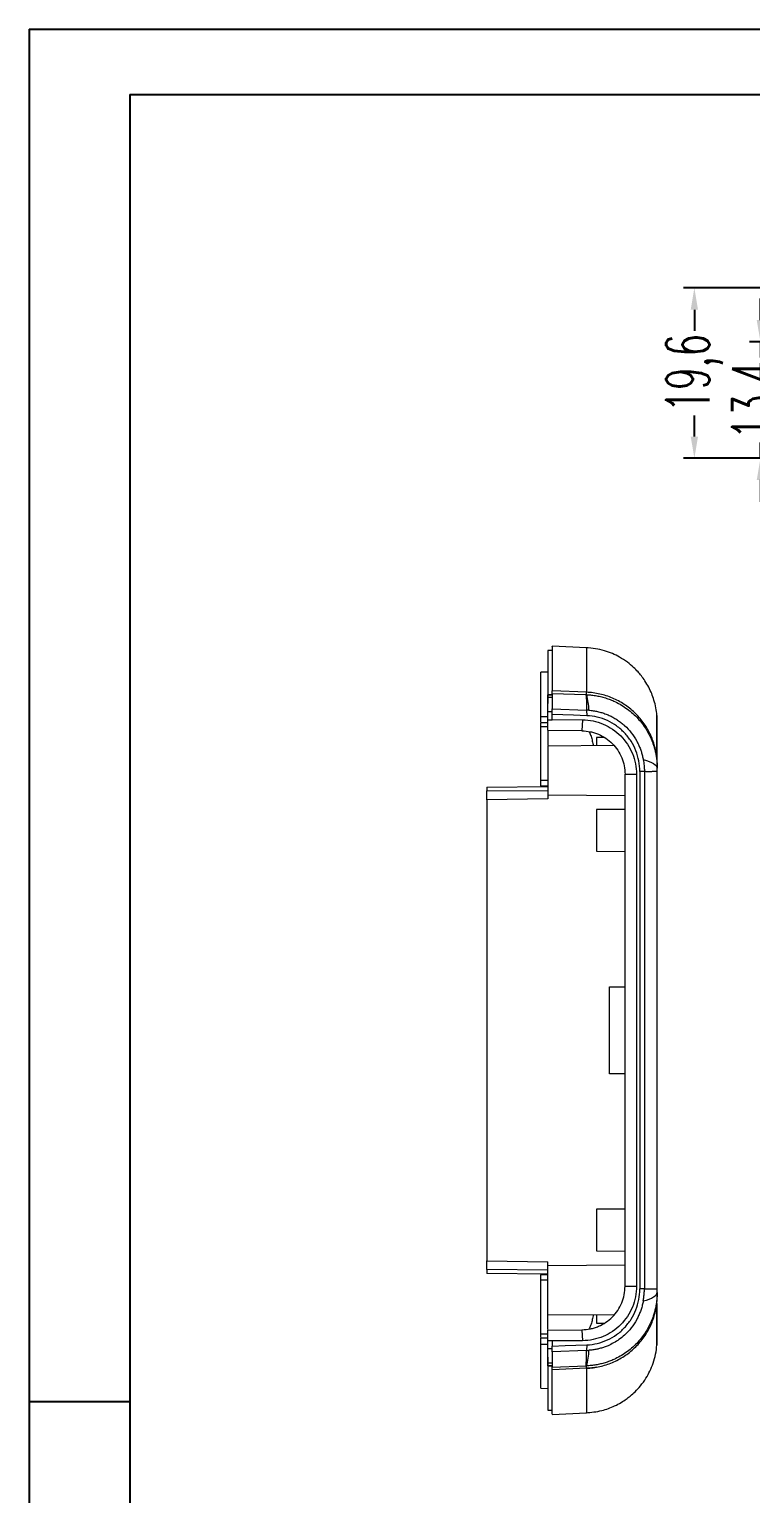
# Model space of a CAD drawing. Header units: inches. Extents: x 1568 to 2997, y 532 to 848.
# Drawn here: x 1568.2 to 1651.2, y 679.2 to 847.7 of the extents above; entities that cross this region are included whole.
import ezdxf

# ---------------------------------------------------------------- set-up
doc = ezdxf.new("R2010")
doc.units = ezdxf.units.IN
doc.styles.add('SLDTEXTSTYLE2', font='TXT', dxfattribs={"width": 0.6, "bigfont": 'bigfont'})
doc.dimstyles.new('5', dxfattribs={"dimtxt": 5, "dimasz": 2.5, "dimexe": 1.25, "dimexo": 0.625, "dimtad": 0, "dimzin": 12, "dimtxsty": 'SLDTEXTSTYLE2', "dimcen": 2.5, "dimclrd": 3, "dimclre": 3, "dimclrt": 256, "dimadec": 0, "dimazin": 0, "dimtfac": 1, "dimtmove": 0, "dimatfit": 3, "dimfxl": 1, "dimarcsym": 0})

# ---------------------------------------------------------------- blocks, each defined once
blk = doc.blocks.new('*D163')
at = {"color": 3, "lineweight": -2}
for p, q in [((1661.44, 817.96), (1643.45, 817.96)), ((1644.7, 815.46), (1644.7, 813.04)), ((1644.7, 800.86), (1644.7, 803.29)), ((1664.7, 798.36), (1643.45, 798.36))]:
    blk.add_line(p, q, dxfattribs=at)
at = {"color": 3}
for points in [[(1644.28, 815.46), (1645.12, 815.46), (1644.7, 817.96)], [(1644.28, 800.86), (1645.12, 800.86), (1644.7, 798.36)]]:
    blk.add_solid(points, dxfattribs=at)
at = {"layer": 'Defpoints', "color": 0}
for p in [(1644.7, 817.96), (1662.06, 817.96), (1665.33, 798.36)]:
    blk.add_point(p, dxfattribs=at)
at = {"insert": (1644.7, 808.16), "char_height": 5, "attachment_point": 5, "rotation": 90, "style": 'SLDTEXTSTYLE2'}
blk.add_mtext('19,6', dxfattribs=at)
blk = doc.blocks.new('*D164')
at = {"color": 3, "lineweight": -2}
for p, q in [((1652.3, 814.26), (1652.3, 816.76)), ((1657.73, 811.76), (1651.05, 811.76)), ((1652.3, 811.76), (1652.3, 809.94)), ((1652.3, 798.36), (1652.3, 800.19)), ((1664.7, 798.36), (1651.05, 798.36)), ((1652.3, 795.86), (1652.3, 793.36))]:
    blk.add_line(p, q, dxfattribs=at)
at = {"color": 3}
for points in [[(1651.88, 814.26), (1652.72, 814.26), (1652.3, 811.76)], [(1651.88, 795.86), (1652.72, 795.86), (1652.3, 798.36)]]:
    blk.add_solid(points, dxfattribs=at)
at = {"layer": 'Defpoints', "color": 0}
for p in [(1652.3, 811.76), (1658.36, 811.76), (1665.33, 798.36)]:
    blk.add_point(p, dxfattribs=at)
at = {"insert": (1652.3, 805.06), "char_height": 5, "attachment_point": 5, "rotation": 90, "style": 'SLDTEXTSTYLE2'}
blk.add_mtext('13,4', dxfattribs=at)

msp = doc.modelspace()

# ---------------------------------------------------------------- linework, layer by layer
for p, q in [((1568.157, 847.734), (2015.02, 847.734)), ((1568.157, 847.734), (1568.157, 531.77)), ((1579.72, 840.211), (2007.497, 840.211)), ((1579.72, 840.211), (1579.72, 539.293)), ((1579.72, 689.752), (1568.157, 689.752))]:
    msp.add_line(p, q)
at = {"color": 7, "linetype": 'Continuous', "lineweight": 15}
for p, q in [((1628.318, 776.246), (1627.818, 776.246)), ((1632.289, 776.551), (1628.318, 776.724)), ((1632.289, 776.506), (1632.289, 776.506)), ((1627.818, 773.743), (1627.018, 773.729)), ((1627.83, 775.245), (1627.792, 775.246)), ((1628.318, 771.133), (1627.818, 771.134)), ((1627.818, 771.134), (1627.818, 771.132)), ((1627.818, 771.134), (1628.318, 771.133)), ((1627.818, 771.132), (1628.318, 771.132)), ((1627.818, 771.132), (1627.818, 770.147)), ((1628.318, 770.82), (1627.818, 770.82)), ((1632.289, 771.428), (1628.318, 771.604)), ((1628.318, 771.133), (1628.318, 771.604)), ((1632.289, 771.428), (1628.318, 771.604)), ((1628.318, 771.295), (1632.211, 771.151)), ((1632.211, 771.151), (1632.289, 771.148)), ((1627.018, 768.634), (1627.818, 768.649)), ((1627.018, 767.94), (1627.018, 768.634)), ((1628.318, 769.17), (1627.818, 769.17)), ((1627.818, 768.246), (1627.818, 769.17)), ((1628.318, 769.518), (1632.303, 769.371)), ((1628.318, 768.872), (1628.318, 769.518)), ((1628.318, 768.282), (1628.318, 768.872)), ((1632.303, 769.371), (1632.31, 768.724)), ((1640.39, 768.748), (1640.39, 768.748)), ((1627.018, 767.94), (1627.818, 767.94)), ((1627.018, 767.475), (1627.018, 767.88)), ((1627.018, 767.475), (1627.818, 767.475)), ((1627.818, 768.246), (1628.318, 768.254)), ((1627.818, 767.02), (1627.818, 768.246)), ((1631.762, 766.985), (1627.818, 767.02)), ((1628.318, 768.282), (1631.828, 768.251)), ((1628.318, 768.254), (1628.318, 768.282)), ((1631.828, 768.251), (1631.762, 766.985)), ((1635.471, 765.286), (1627.818, 765.22)), ((1634.34, 766.228), (1633.418, 766.22)), ((1633.418, 766.22), (1633.418, 765.268)), ((1627.818, 765.22), (1627.818, 759.62)), ((1640.418, 762.698), (1640.418, 763.745)), ((1636.718, 761.985), (1638.039, 761.985)), ((1636.718, 703.054), (1636.718, 761.985)), ((1638.039, 761.985), (1638.039, 703.054)), ((1638.42, 762.297), (1638.42, 702.742)), ((1638.958, 762.297), (1638.42, 762.297)), ((1638.958, 762.297), (1638.958, 702.742)), ((1640.418, 702.742), (1640.418, 762.297)), ((1620.818, 760.521), (1627.818, 760.582)), ((1620.818, 760.521), (1620.818, 760.071)), ((1627.818, 761.265), (1627.018, 761.265)), ((1627.018, 760.67), (1627.018, 761.265)), ((1627.018, 760.67), (1627.818, 760.67)), ((1620.818, 760.071), (1627.818, 760.132)), ((1620.818, 759.055), (1620.818, 760.071)), ((1627.818, 759.177), (1620.818, 759.055)), ((1620.818, 759.055), (1620.818, 705.984)), ((1627.818, 759.62), (1636.718, 759.542)), ((1627.818, 759.62), (1627.818, 759.177)), ((1636.718, 757.948), (1633.418, 757.92)), ((1633.418, 757.92), (1633.418, 753.12)), ((1633.418, 753.12), (1636.718, 753.091)), ((1634.918, 727.52), (1634.918, 737.52)), ((1634.918, 737.52), (1636.718, 737.52)), ((1636.718, 727.52), (1634.918, 727.52)), ((1636.718, 711.948), (1633.418, 711.92)), ((1633.418, 711.92), (1633.418, 707.12)), ((1633.418, 707.12), (1636.718, 707.091)), ((1620.818, 705.984), (1627.818, 705.862)), ((1620.818, 704.968), (1620.818, 705.984)), ((1627.818, 704.907), (1620.818, 704.968)), ((1620.818, 704.968), (1620.818, 704.518)), ((1627.818, 705.42), (1627.818, 705.862)), ((1636.718, 705.497), (1627.818, 705.42)), ((1627.818, 699.82), (1627.818, 705.42)), ((1627.818, 704.457), (1620.818, 704.518)), ((1627.818, 704.37), (1627.018, 704.37)), ((1627.018, 703.774), (1627.018, 704.37)), ((1627.818, 703.774), (1627.018, 703.774)), ((1636.718, 703.054), (1638.039, 703.054)), ((1638.958, 702.742), (1638.42, 702.742)), ((1640.418, 701.294), (1640.418, 702.341)), ((1627.818, 699.82), (1635.471, 699.753)), ((1633.418, 699.771), (1633.418, 698.82)), ((1627.818, 698.02), (1631.762, 698.054)), ((1627.818, 696.793), (1627.818, 698.02)), ((1631.762, 698.054), (1631.828, 696.788)), ((1633.418, 698.82), (1634.34, 698.811)), ((1627.018, 697.159), (1627.018, 697.564)), ((1627.018, 697.564), (1627.818, 697.564)), ((1627.018, 696.405), (1627.018, 697.099)), ((1627.818, 697.099), (1627.018, 697.099)), ((1627.018, 696.405), (1627.818, 696.39)), ((1628.318, 696.785), (1627.818, 696.793)), ((1627.818, 695.869), (1627.818, 696.793)), ((1631.828, 696.788), (1628.318, 696.757)), ((1628.318, 696.757), (1628.318, 696.785)), ((1628.318, 696.757), (1628.318, 696.167)), ((1628.318, 695.521), (1628.318, 696.167)), ((1632.31, 696.315), (1632.303, 695.668)), ((1640.39, 696.291), (1640.39, 696.291)), ((1628.318, 695.869), (1627.818, 695.869)), ((1627.818, 694.892), (1627.818, 693.907)), ((1632.303, 695.668), (1628.318, 695.521)), ((1628.318, 694.219), (1627.818, 694.219)), ((1627.818, 693.907), (1628.318, 693.907)), ((1627.818, 693.907), (1627.818, 693.905)), ((1628.318, 693.906), (1627.818, 693.905)), ((1628.318, 693.906), (1627.818, 693.905)), ((1628.318, 693.435), (1628.318, 693.906)), ((1628.318, 693.744), (1632.211, 693.888)), ((1632.289, 693.611), (1628.318, 693.435)), ((1627.018, 691.31), (1627.818, 691.296)), ((1627.792, 689.793), (1627.835, 689.795)), ((1627.818, 688.793), (1628.318, 688.793)), ((1628.318, 688.315), (1632.289, 688.488))]:
    msp.add_line(p, q, dxfattribs=at)
at = {"color": 7, "linetype": 'Continuous', "lineweight": 15, "flags": 128}
for points in [[(1632.31, 768.724), (1630.783, 768.781), (1629.551, 768.826), (1628.318, 768.872)], [(1638.815, 763.669), (1639.179, 763.564), (1639.501, 763.453), (1639.777, 763.336), (1640.005, 763.214), (1640.185, 763.088), (1640.314, 762.96), (1640.392, 762.829), (1640.418, 762.698)], [(1638.815, 701.37), (1639.179, 701.475), (1639.501, 701.586), (1639.777, 701.703), (1640.005, 701.825), (1640.185, 701.951), (1640.314, 702.079), (1640.392, 702.21), (1640.418, 702.341)], [(1628.318, 696.167), (1629.845, 696.224), (1631.077, 696.269), (1632.31, 696.315)]]:
    msp.add_lwpolyline(points, dxfattribs=at)
at = {"color": 7, "linetype": 'Continuous', "lineweight": 15}
for centre, start, end in [((1626.117, 769.312), 0.39616, 16.56921), ((1626.117, 695.727), 343.43079, 359.60384)]:
    msp.add_arc(centre, 6.439, start, end, dxfattribs=at)
for points, knots in [([(1627.818, 776.242), (1627.818, 776.242), (1627.818, 776.245), (1627.818, 776.208), (1627.818, 776.133), (1627.818, 776.017), (1627.818, 775.864), (1627.818, 775.671), (1627.818, 775.441), (1627.818, 775.172), (1627.818, 774.866), (1627.818, 774.521), (1627.818, 774.139), (1627.818, 773.719), (1627.818, 773.261), (1627.818, 772.765), (1627.818, 772.082), (1627.818, 771.508), (1627.818, 771.134)], [0, 0, 0, 0, 0.0304002, 0.0915002, 0.1526002, 0.2137002, 0.2748003, 0.3359002, 0.3970003, 0.4581003, 0.5192002, 0.5803002, 0.6414002, 0.7025002, 0.7636002, 0.8247001, 0.8858, 1, 1, 1, 1]), ([(1628.318, 776.705), (1628.318, 776.711), (1628.318, 776.776), (1628.318, 776.528), (1628.318, 775.932), (1628.318, 774.892), (1628.318, 773.495), (1628.318, 772.234), (1628.318, 771.604)], [0, 0, 0, 0, 0.0221291, 0.2156525, 0.4113724, 0.6070926, 0.8035459, 1, 1, 1, 1]), ([(1640.386, 768.748), (1640.354, 769.046), (1640.29, 769.646), (1640.013, 770.747), (1639.588, 771.794), (1639.051, 772.704), (1638.629, 773.289), (1638.193, 773.805), (1637.669, 774.337), (1636.968, 774.921), (1636.152, 775.452), (1635.257, 775.896), (1634.328, 776.23), (1633.305, 776.474), (1632.588, 776.527), (1632.222, 776.554)], [0, 0, 0, 0, 0.0727019, 0.146297, 0.2751778, 0.3456271, 0.402544, 0.4501043, 0.5096738, 0.5836915, 0.6714412, 0.7455107, 0.8257249, 0.9109894, 1, 1, 1, 1]), ([(1627.018, 768.634), (1627.018, 768.734), (1627.018, 769.232), (1627.018, 770.056), (1627.018, 771.017), (1627.018, 771.834), (1627.018, 772.509), (1627.018, 773.037), (1627.018, 773.424), (1627.018, 773.651), (1627.018, 773.747), (1627.018, 773.723), (1627.018, 773.721)], [0, 0, 0, 0, 0.029843, 0.1492199, 0.2685969, 0.3879739, 0.5073919, 0.6267691, 0.7461463, 0.8655235, 0.9849007, 1, 1, 1, 1]), ([(1627.818, 775.224), (1627.818, 775.231), (1627.818, 775.286), (1627.818, 775.146), (1627.818, 775.023)], [0, 0, 0, 0, 0.1224279, 1, 1, 1, 1]), ([(1627.818, 770.82), (1627.818, 770.873), (1627.818, 770.978), (1627.818, 771.081), (1627.818, 771.132)], [0, 0, 0, 0, 0.5000936, 1, 1, 1, 1]), ([(1627.818, 769.17), (1627.818, 769.405), (1627.818, 769.587), (1627.818, 769.945), (1627.818, 770.105), (1627.818, 770.527), (1627.818, 770.718), (1627.818, 770.82)], [0, 0, 0, 0, 0.25, 0.25, 0.5, 0.5, 1, 1, 1, 1]), ([(1628.318, 771.295), (1628.318, 771.347), (1628.318, 771.451), (1628.318, 771.553), (1628.318, 771.604)], [0, 0, 0, 0, 0.5000925, 1, 1, 1, 1]), ([(1628.318, 771.295), (1628.318, 771.186), (1628.318, 770.98), (1628.318, 770.378), (1628.318, 769.987), (1628.318, 769.518)], [0, 0, 0, 0, 0.5, 0.5, 1, 1, 1, 1]), ([(1632.211, 771.151), (1632.215, 771.136), (1632.221, 771.105), (1632.23, 771.046), (1632.239, 770.977), (1632.247, 770.897), (1632.255, 770.807), (1632.262, 770.706), (1632.269, 770.596), (1632.276, 770.475), (1632.281, 770.344), (1632.287, 770.204), (1632.291, 770.054), (1632.295, 769.896), (1632.298, 769.729), (1632.301, 769.555), (1632.303, 769.432), (1632.303, 769.371)], [0, 0, 0, 0, 0.0652378, 0.1308919, 0.196917, 0.263266, 0.3298903, 0.3967403, 0.463765, 0.5309128, 0.5981316, 0.6653688, 0.7325719, 0.7996882, 0.8666658, 0.9334533, 1, 1, 1, 1]), ([(1640.39, 763.731), (1640.348, 764.239), (1640.261, 764.735), (1640.063, 765.462), (1639.986, 765.702), (1639.81, 766.175), (1639.71, 766.411), (1639.379, 767.098), (1639.12, 767.531), (1638.674, 768.144), (1638.516, 768.342), (1638.18, 768.725), (1638.001, 768.91), (1637.447, 769.437), (1637.049, 769.752), (1636.199, 770.31), (1635.742, 770.554), (1634.801, 770.953), (1634.317, 771.109), (1633.32, 771.336), (1632.805, 771.406), (1632.289, 771.428)], [0, 0, 0, 0, 0.125, 0.125, 0.1875, 0.1875, 0.25, 0.25, 0.375, 0.375, 0.4375, 0.4375, 0.5, 0.5, 0.625, 0.625, 0.75, 0.75, 0.875, 0.875, 1, 1, 1, 1]), ([(1632.289, 771.148), (1632.387, 771.143), (1632.582, 771.133), (1632.875, 771.106), (1633.168, 771.068), (1633.461, 771.021), (1633.751, 770.963), (1634.04, 770.894), (1634.326, 770.816), (1634.609, 770.728), (1634.889, 770.631), (1635.164, 770.524), (1635.835, 770.235), (1636.863, 769.65), (1638.08, 768.606), (1639.095, 767.335), (1639.653, 766.269), (1639.94, 765.511), (1640.064, 765.133), (1640.178, 764.715), (1640.278, 764.258), (1640.355, 763.766), (1640.408, 763.242), (1640.415, 762.882), (1640.418, 762.698)], [0, 0, 0, 0, 0.0226041, 0.045295, 0.0680566, 0.0908725, 0.1137259, 0.1365999, 0.1594776, 0.1823416, 0.2051748, 0.2279602, 0.2506807, 0.3741209, 0.5000322, 0.6200326, 0.7493499, 0.7772717, 0.8080839, 0.8416567, 0.8778335, 0.9164297, 0.9572321, 1, 1, 1, 1]), ([(1638.42, 762.297), (1638.42, 762.71), (1638.381, 763.116), (1638.231, 763.914), (1638.117, 764.31), (1637.816, 765.074), (1637.631, 765.436), (1637.197, 766.122), (1636.942, 766.451), (1636.382, 767.044), (1636.076, 767.311), (1635.412, 767.787), (1635.053, 767.995), (1634.314, 768.331), (1633.93, 768.464), (1633.129, 768.653), (1632.721, 768.709), (1632.31, 768.724)], [0, 0, 0, 0, 0.125, 0.125, 0.25, 0.25, 0.375, 0.375, 0.5, 0.5, 0.625, 0.625, 0.75, 0.75, 0.875, 0.875, 1, 1, 1, 1]), ([(1632.556, 769.356), (1632.641, 769.35), (1632.81, 769.336), (1633.062, 769.303), (1633.313, 769.262), (1633.562, 769.211), (1633.808, 769.15), (1634.052, 769.081), (1634.293, 769.003), (1634.531, 768.915), (1634.765, 768.82), (1634.996, 768.716), (1635.222, 768.603), (1635.444, 768.482), (1635.661, 768.354), (1635.873, 768.217), (1636.08, 768.073), (1636.282, 767.922), (1636.477, 767.763), (1636.889, 767.401), (1637.463, 766.78), (1637.964, 766.015), (1638.271, 765.407), (1638.45, 764.987), (1638.601, 764.556), (1638.726, 764.117), (1638.786, 763.818), (1638.815, 763.669)], [0, 0, 0, 0, 0.0279778, 0.0559203, 0.083833, 0.1117204, 0.1395859, 0.1674318, 0.1952595, 0.2230698, 0.2508629, 0.2786387, 0.3063968, 0.3341367, 0.3618579, 0.3895603, 0.417244, 0.4449098, 0.4725591, 0.5001941, 0.6254817, 0.7496036, 0.7996944, 0.8497484, 0.8997974, 0.9498713, 1, 1, 1, 1]), ([(1640.39, 763.731), (1640.39, 763.884), (1640.39, 764.65), (1640.39, 765.585), (1640.39, 766.487), (1640.39, 767.272), (1640.39, 767.883), (1640.39, 768.318), (1640.39, 768.628), (1640.39, 768.768), (1640.39, 768.744), (1640.39, 768.742)], [0, 0, 0, 0, 0.0468775, 0.2344056, 0.3281625, 0.4219194, 0.6094483, 0.7032053, 0.7969622, 0.9844916, 1, 1, 1, 1]), ([(1640.39, 768.737), (1640.39, 768.737), (1640.39, 768.74), (1640.39, 768.555), (1640.39, 768.194), (1640.39, 767.71), (1640.39, 767.053), (1640.39, 766.217), (1640.39, 765.256), (1640.39, 764.346), (1640.39, 763.731)], [0, 0, 0, 0, 0.0461003, 0.2352337, 0.3297927, 0.4243516, 0.6134846, 0.7080435, 0.8026024, 1, 1, 1, 1]), ([(1627.018, 761.265), (1627.018, 761.637), (1627.018, 762.004), (1627.018, 762.728), (1627.018, 763.086), (1627.018, 763.783), (1627.018, 764.116), (1627.018, 764.751), (1627.018, 765.055), (1627.018, 765.621), (1627.018, 765.879), (1627.018, 766.231), (1627.018, 766.342), (1627.018, 766.552), (1627.018, 766.651), (1627.018, 766.925), (1627.018, 767.077), (1627.018, 767.322), (1627.018, 767.415), (1627.018, 767.475)], [0, 0, 0, 0, 0.125, 0.125, 0.25, 0.25, 0.375, 0.375, 0.5, 0.5, 0.625, 0.625, 0.6875, 0.6875, 0.75, 0.75, 0.875, 0.875, 1, 1, 1, 1]), ([(1627.818, 766.96), (1627.818, 766.891), (1627.818, 766.678), (1627.818, 766.125), (1627.818, 765.623), (1627.818, 765.305), (1627.818, 765.288)], [0, 0, 0, 0, 0.1874633, 0.5836632, 0.9780653, 1, 1, 1, 1]), ([(1631.762, 766.985), (1632.09, 766.982), (1632.412, 766.947), (1632.887, 766.849), (1633.044, 766.809), (1633.356, 766.712), (1633.51, 766.656), (1633.961, 766.466), (1634.245, 766.312), (1634.783, 765.949), (1635.038, 765.738), (1635.495, 765.278), (1635.7, 765.027), (1636.062, 764.483), (1636.216, 764.193), (1636.463, 763.595), (1636.558, 763.282), (1636.686, 762.639), (1636.718, 762.314), (1636.718, 761.985)], [0, 0, 0, 0, 0.125, 0.125, 0.1875, 0.1875, 0.25, 0.25, 0.375, 0.375, 0.5, 0.5, 0.625, 0.625, 0.75, 0.75, 0.875, 0.875, 1, 1, 1, 1]), ([(1631.828, 768.251), (1632.644, 768.244), (1633.457, 768.076), (1634.961, 767.441), (1635.649, 766.976), (1636.798, 765.817), (1637.257, 765.125), (1637.878, 763.616), (1638.04, 762.801), (1638.039, 761.985)], [0, 0, 0, 0, 0.25, 0.25, 0.5, 0.5, 0.75, 0.75, 1, 1, 1, 1]), ([(1640.418, 763.951), (1640.418, 764.137), (1640.418, 764.933), (1640.418, 765.973), (1640.418, 767.069), (1640.418, 767.745), (1640.418, 768.063), (1640.418, 768.026), (1640.418, 768.017)], [0, 0, 0, 0, 0.0657349, 0.2819982, 0.4979129, 0.7144482, 0.9304486, 1, 1, 1, 1]), ([(1638.815, 763.669), (1638.855, 763.448), (1638.887, 763.221), (1638.923, 762.871), (1638.933, 762.754), (1638.945, 762.578), (1638.949, 762.52), (1638.954, 762.401), (1638.957, 762.325), (1638.958, 762.297)], [0, 0, 0, 0, 0.5, 0.5, 0.75, 0.75, 0.875, 0.875, 1, 1, 1, 1]), ([(1640.418, 762.297), (1640.418, 762.297), (1640.418, 762.296), (1640.352, 762.294), (1640.114, 762.296), (1639.865, 762.29), (1639.702, 762.285), (1639.546, 762.281), (1639.38, 762.28), (1639.169, 762.284), (1639.025, 762.293), (1638.958, 762.297)], [0, 0, 0, 0, 0.0000807, 0.2612876, 0.499571, 0.624551, 0.7102244, 0.7495486, 0.8436734, 0.9271489, 1, 1, 1, 1]), ([(1640.418, 762.297), (1640.418, 762.331), (1640.418, 762.398), (1640.418, 762.499), (1640.418, 762.599), (1640.418, 762.665), (1640.418, 762.698)], [0, 0, 0, 0, 0.24997, 0.5003324, 0.7487963, 1, 1, 1, 1]), ([(1627.018, 760.67), (1627.018, 760.665), (1627.018, 760.66), (1627.018, 760.589), (1627.018, 760.575)], [0, 0, 0, 0, 0.8112618, 1, 1, 1, 1]), ([(1627.018, 704.464), (1627.018, 704.461), (1627.018, 704.396), (1627.018, 704.375), (1627.018, 704.37), (1627.018, 704.37)], [0, 0, 0, 0, 0.0284775, 0.805912, 1, 1, 1, 1]), ([(1627.018, 697.564), (1627.018, 697.624), (1627.018, 697.716), (1627.018, 697.96), (1627.018, 698.113), (1627.018, 698.479), (1627.018, 698.688), (1627.018, 699.156), (1627.018, 699.417), (1627.018, 699.983), (1627.018, 700.283), (1627.018, 700.759), (1627.018, 700.922), (1627.018, 701.257), (1627.018, 701.43), (1627.018, 701.951), (1627.018, 702.306), (1627.018, 703.03), (1627.018, 703.402), (1627.018, 703.774)], [0, 0, 0, 0, 0.125, 0.125, 0.25, 0.25, 0.375, 0.375, 0.5, 0.5, 0.625, 0.625, 0.6875, 0.6875, 0.75, 0.75, 0.875, 0.875, 1, 1, 1, 1]), ([(1631.762, 698.054), (1632.09, 698.057), (1632.412, 698.092), (1632.887, 698.19), (1633.044, 698.23), (1633.356, 698.327), (1633.51, 698.383), (1633.961, 698.573), (1634.245, 698.727), (1634.783, 699.09), (1635.038, 699.301), (1635.495, 699.761), (1635.7, 700.012), (1636.062, 700.556), (1636.216, 700.846), (1636.463, 701.444), (1636.558, 701.757), (1636.686, 702.4), (1636.718, 702.725), (1636.718, 703.054)], [0, 0, 0, 0, 0.125, 0.125, 0.1875, 0.1875, 0.25, 0.25, 0.375, 0.375, 0.5, 0.5, 0.625, 0.625, 0.75, 0.75, 0.875, 0.875, 1, 1, 1, 1]), ([(1638.039, 703.054), (1638.04, 702.238), (1637.878, 701.423), (1637.257, 699.914), (1636.798, 699.222), (1635.649, 698.063), (1634.961, 697.598), (1633.457, 696.963), (1632.644, 696.795), (1631.828, 696.788)], [0, 0, 0, 0, 0.25, 0.25, 0.5, 0.5, 0.75, 0.75, 1, 1, 1, 1]), ([(1640.418, 702.341), (1640.417, 702.241), (1640.415, 702.043), (1640.399, 701.75), (1640.374, 701.465), (1640.341, 701.188), (1640.3, 700.922), (1640.252, 700.665), (1640.198, 700.419), (1640.14, 700.184), (1640.077, 699.961), (1640.012, 699.749), (1639.945, 699.548), (1639.876, 699.36), (1639.626, 698.72), (1639.095, 697.704), (1638.08, 696.433), (1636.863, 695.389), (1635.763, 694.763), (1634.936, 694.422), (1634.422, 694.247), (1633.897, 694.105), (1633.364, 693.998), (1632.828, 693.923), (1632.468, 693.901), (1632.289, 693.891)], [0, 0, 0, 0, 0.02326, 0.0459844, 0.0681327, 0.0896667, 0.1105504, 0.1307502, 0.1502349, 0.1689755, 0.1869458, 0.2041216, 0.2204811, 0.2360048, 0.2506751, 0.3799897, 0.4999945, 0.6259031, 0.7493476, 0.7910464, 0.8329159, 0.8748508, 0.9167456, 0.9584958, 1, 1, 1, 1]), ([(1632.289, 693.611), (1632.805, 693.634), (1633.312, 693.702), (1634.057, 693.87), (1634.303, 693.937), (1634.79, 694.094), (1635.032, 694.184), (1635.742, 694.485), (1636.191, 694.724), (1636.828, 695.141), (1637.034, 695.29), (1637.435, 695.607), (1637.63, 695.776), (1638.184, 696.303), (1638.518, 696.683), (1639.114, 697.499), (1639.379, 697.941), (1639.818, 698.852), (1639.994, 699.323), (1640.259, 700.296), (1640.348, 700.8), (1640.39, 701.308)], [0, 0, 0, 0, 0.125, 0.125, 0.1875, 0.1875, 0.25, 0.25, 0.375, 0.375, 0.4375, 0.4375, 0.5, 0.5, 0.625, 0.625, 0.75, 0.75, 0.875, 0.875, 1, 1, 1, 1]), ([(1632.31, 696.315), (1632.721, 696.33), (1633.129, 696.386), (1633.93, 696.576), (1634.314, 696.708), (1635.053, 697.044), (1635.412, 697.252), (1636.076, 697.728), (1636.382, 697.995), (1636.942, 698.588), (1637.197, 698.917), (1637.631, 699.603), (1637.816, 699.965), (1638.117, 700.729), (1638.231, 701.125), (1638.381, 701.923), (1638.42, 702.329), (1638.42, 702.742)], [0, 0, 0, 0, 0.125, 0.125, 0.25, 0.25, 0.375, 0.375, 0.5, 0.5, 0.625, 0.625, 0.75, 0.75, 0.875, 0.875, 1, 1, 1, 1]), ([(1638.815, 701.37), (1638.8, 701.287), (1638.768, 701.121), (1638.71, 700.874), (1638.643, 700.629), (1638.568, 700.387), (1638.483, 700.148), (1638.391, 699.912), (1638.29, 699.68), (1638.18, 699.451), (1637.927, 698.967), (1637.462, 698.26), (1636.76, 697.498), (1635.872, 696.783), (1635.072, 696.335), (1634.339, 696.048), (1633.905, 695.911), (1633.461, 695.803), (1633.011, 695.723), (1632.708, 695.696), (1632.556, 695.683)], [0, 0, 0, 0, 0.0278583, 0.0557001, 0.08353, 0.1113527, 0.1391728, 0.1669947, 0.1948232, 0.2226633, 0.2505201, 0.3746938, 0.4999967, 0.5902292, 0.7495235, 0.799489, 0.8495101, 0.8995917, 0.949747, 1, 1, 1, 1]), ([(1638.815, 701.37), (1638.828, 701.446), (1638.854, 701.597), (1638.886, 701.825), (1638.917, 702.092), (1638.937, 702.328), (1638.951, 702.558), (1638.956, 702.673), (1638.958, 702.742)], [0, 0, 0, 0, 0.1673027, 0.3338903, 0.4999975, 0.7500841, 0.8500817, 1, 1, 1, 1]), ([(1638.958, 702.742), (1639.008, 702.745), (1639.112, 702.752), (1639.268, 702.757), (1639.429, 702.759), (1639.562, 702.757), (1639.702, 702.754), (1639.865, 702.749), (1640.068, 702.744), (1640.257, 702.745), (1640.387, 702.744), (1640.418, 702.742), (1640.418, 702.742), (1640.418, 702.742)], [0, 0, 0, 0, 0.05363, 0.1132336, 0.178823, 0.2504073, 0.2897034, 0.3753751, 0.5003254, 0.6565233, 0.8230552, 0.9999193, 1, 1, 1, 1]), ([(1640.418, 702.341), (1640.418, 702.374), (1640.418, 702.44), (1640.418, 702.574), (1640.418, 702.674), (1640.418, 702.742)], [0, 0, 0, 0, 0.2512509, 0.4997851, 1, 1, 1, 1]), ([(1627.818, 698.079), (1627.818, 698.148), (1627.818, 698.361), (1627.818, 698.914), (1627.818, 699.416), (1627.818, 699.734), (1627.818, 699.751)], [0, 0, 0, 0, 0.1874633, 0.5836632, 0.9780653, 1, 1, 1, 1]), ([(1640.39, 700.927), (1640.39, 700.902), (1640.39, 700.268), (1640.39, 699.456), (1640.39, 698.552), (1640.39, 697.767), (1640.39, 697.157), (1640.39, 696.721), (1640.39, 696.412), (1640.39, 696.272), (1640.39, 696.294), (1640.39, 696.294)], [0, 0, 0, 0, 0.0080597, 0.2049394, 0.3033718, 0.4018041, 0.5986847, 0.6971171, 0.7955496, 0.9924306, 1, 1, 1, 1]), ([(1640.39, 696.302), (1640.39, 696.301), (1640.39, 696.296), (1640.39, 696.484), (1640.39, 696.845), (1640.39, 697.329), (1640.39, 697.986), (1640.39, 698.823), (1640.39, 699.672), (1640.39, 700.446), (1640.39, 700.927)], [0, 0, 0, 0, 0.05657027, 0.25239322, 0.3502967, 0.44820014, 0.6440227, 0.74192606, 0.83982944, 1, 1, 1, 1]), ([(1640.418, 697.025), (1640.418, 697.026), (1640.418, 697.026), (1640.418, 697.421), (1640.418, 698.136), (1640.418, 699.218), (1640.418, 700.197), (1640.418, 700.917), (1640.418, 701.061)], [0, 0, 0, 0, 0.13200898, 0.33582189, 0.54015127, 0.74468791, 0.94900858, 1, 1, 1, 1]), ([(1627.018, 691.329), (1627.018, 691.325), (1627.018, 691.314), (1627.018, 691.453), (1627.018, 691.738), (1627.018, 692.176), (1627.018, 692.757), (1627.018, 693.483), (1627.018, 694.338), (1627.018, 695.301), (1627.018, 696.037), (1627.018, 696.405)], [0, 0, 0, 0, 0.0582425, 0.1776197, 0.2969969, 0.416374, 0.5357511, 0.6551282, 0.7745052, 0.8872526, 1, 1, 1, 1]), ([(1632.222, 688.485), (1632.837, 688.546), (1633.975, 688.657), (1635.323, 689.161), (1636.242, 689.648), (1636.838, 690.039), (1637.372, 690.449), (1637.93, 690.952), (1638.549, 691.63), (1639.12, 692.428), (1639.606, 693.31), (1639.983, 694.236), (1640.268, 695.24), (1640.347, 695.943), (1640.386, 696.291)], [0, 0, 0, 0, 0.1494664, 0.2767537, 0.3462806, 0.4021939, 0.4496967, 0.5097703, 0.5842336, 0.6725679, 0.7472977, 0.8284582, 0.9150263, 1, 1, 1, 1]), ([(1627.818, 694.219), (1627.818, 694.321), (1627.818, 694.512), (1627.818, 694.934), (1627.818, 695.094), (1627.818, 695.452), (1627.818, 695.634), (1627.818, 695.869)], [0, 0, 0, 0, 0.5, 0.5, 0.75, 0.75, 1, 1, 1, 1]), ([(1628.318, 695.521), (1628.318, 695.052), (1628.318, 694.667), (1628.318, 694.063), (1628.318, 693.853), (1628.318, 693.744)], [0, 0, 0, 0, 0.5, 0.5, 1, 1, 1, 1]), ([(1632.211, 693.888), (1632.236, 693.997), (1632.257, 694.206), (1632.289, 694.812), (1632.299, 695.209), (1632.303, 695.668)], [0, 0, 0, 0, 0.5, 0.5, 1, 1, 1, 1]), ([(1627.818, 693.907), (1627.818, 693.958), (1627.818, 694.061), (1627.818, 694.166), (1627.818, 694.219)], [0, 0, 0, 0, 0.4999064, 1, 1, 1, 1]), ([(1627.818, 693.905), (1627.818, 693.854), (1627.818, 693.597), (1627.818, 693.154), (1627.818, 692.598), (1627.818, 692.08), (1627.818, 691.599), (1627.818, 691.008), (1627.818, 690.492), (1627.818, 690.052), (1627.818, 689.76), (1627.818, 689.506), (1627.818, 689.29), (1627.818, 689.112), (1627.818, 688.973), (1627.818, 688.872), (1627.818, 688.813), (1627.818, 688.788), (1627.818, 688.794), (1627.818, 688.795)], [0, 0, 0, 0, 0.0152749, 0.0763749, 0.1374748, 0.1985748, 0.2596748, 0.3207748, 0.4429789, 0.504079, 0.5651789, 0.626279, 0.687379, 0.748479, 0.809579, 0.870679, 0.931779, 0.9928791, 1, 1, 1, 1]), ([(1628.318, 693.435), (1628.318, 693.486), (1628.318, 693.588), (1628.318, 693.692), (1628.318, 693.744)], [0, 0, 0, 0, 0.4999075, 1, 1, 1, 1]), ([(1628.318, 688.334), (1628.318, 688.328), (1628.318, 688.263), (1628.318, 688.511), (1628.318, 689.107), (1628.318, 690.147), (1628.318, 691.544), (1628.318, 692.805), (1628.318, 693.435)], [0, 0, 0, 0, 0.0221291, 0.2156525, 0.4113724, 0.6070926, 0.8035459, 1, 1, 1, 1]), ([(1633.392, 693.75), (1633.297, 693.727), (1632.937, 693.639), (1632.564, 693.623), (1632.289, 693.611)], [0, 0, 0, 0, 0.2615353, 1, 1, 1, 1])]:
    msp.add_open_spline(points, degree=3, knots=knots, dxfattribs=at)
at = {"color": 8, "linetype": 'Continuous', "lineweight": 15}
for points, knots in [([(1632.289, 776.506), (1632.289, 776.511), (1632.289, 776.526), (1632.289, 776.164), (1632.289, 775.484), (1632.289, 774.46), (1632.289, 773.145), (1632.289, 772), (1632.289, 771.428)], [0, 0, 0, 0, 0.1097726, 0.2878405, 0.4659841, 0.644118, 0.8221536, 1, 1, 1, 1]), ([(1632.607, 766.845), (1632.617, 766.828), (1632.688, 766.706), (1632.808, 766.363), (1632.954, 765.861), (1633.027, 765.45), (1633.06, 765.265)], [0, 0, 0, 0, 0.0545149, 0.3840547, 0.7220406, 1, 1, 1, 1]), ([(1633.06, 699.774), (1633.027, 699.589), (1632.954, 699.178), (1632.808, 698.676), (1632.688, 698.334), (1632.617, 698.211), (1632.607, 698.194)], [0, 0, 0, 0, 0.27816895, 0.61640974, 0.94619797, 1, 1, 1, 1]), ([(1632.289, 693.611), (1632.289, 693.006), (1632.289, 691.796), (1632.289, 690.433), (1632.289, 689.396), (1632.289, 688.756), (1632.289, 688.467), (1632.289, 688.516), (1632.289, 688.527)], [0, 0, 0, 0, 0.1886353, 0.3774772, 0.5664174, 0.7553508, 0.9441765, 1, 1, 1, 1])]:
    msp.add_open_spline(points, degree=3, knots=knots, dxfattribs=at)
at = {"color": 7, "linetype": 'Continuous', "lineweight": 15}
for points in [[(1632.289, 771.148), (1632.289, 771.243), (1632.289, 771.336), (1632.289, 771.428)], [(1632.556, 769.356), (1632.481, 769.362), (1632.349, 769.368), (1632.303, 769.371)], [(1632.303, 695.668), (1632.349, 695.671), (1632.481, 695.677), (1632.556, 695.683)], [(1632.211, 693.888), (1632.237, 693.889), (1632.263, 693.89), (1632.289, 693.891)], [(1632.289, 693.611), (1632.289, 693.703), (1632.289, 693.796), (1632.289, 693.891)]]:
    msp.add_open_spline(points, degree=3, dxfattribs=at)

# ---------------------------------------------------------------- dimensions: what is measured, and where the dimension line sits
for base, p2, picture, middle in [((1644.7, 817.963), (1662.064, 817.963), '*D163', (1644.7, 808.163)), ((1652.299, 811.763), (1658.357, 811.763), '*D164', (1652.299, 805.063))]:
    dim = msp.add_linear_dim(base=base, p1=(1665.328, 798.363), p2=p2, angle=90, dimstyle='5')
    dim.commit()
    dim.dimension.update_dxf_attribs({"geometry": picture, "text_midpoint": middle})

doc.saveas('drawing.dxf')
